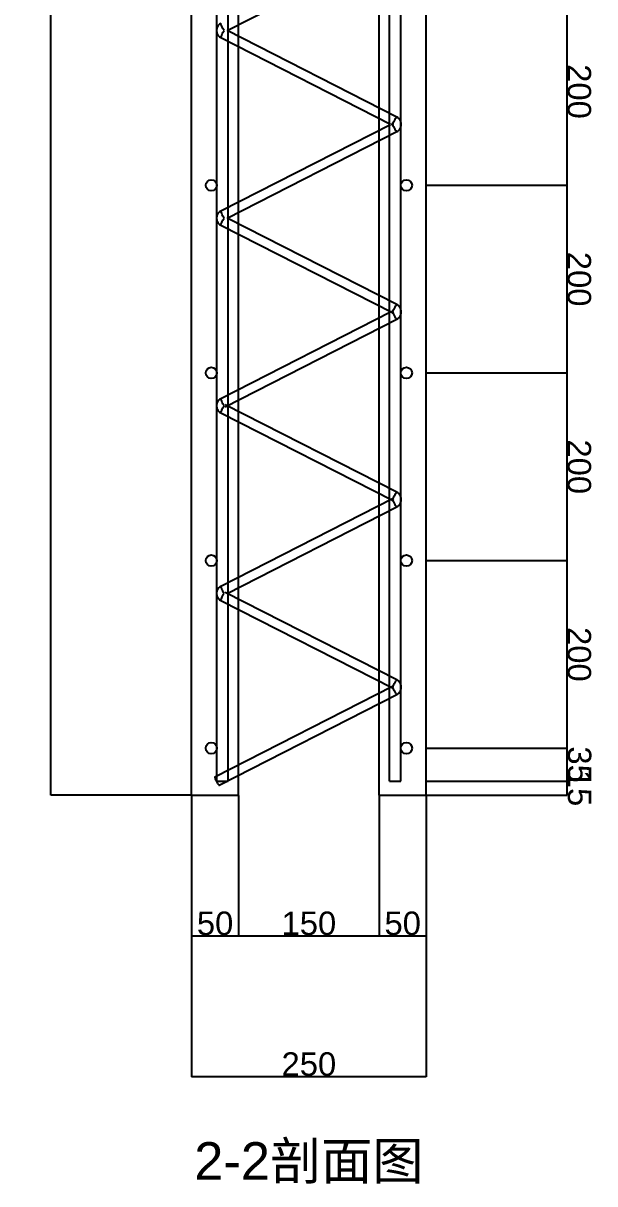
# Model space of a CAD drawing. Header units: millimetres. Extents: x -330 to 11537, y 636 to 5130.
# Drawn here: x 6320 to 6930, y 1636 to 2873 of the extents above; entities that cross this region are included whole.
import ezdxf
from ezdxf.enums import TextEntityAlignment as Align

# ---------------------------------------------------------------- set-up
doc = ezdxf.new("R2010")
doc.units = ezdxf.units.MM
for name, color, linetype in [('form_front_view_embedded', 6, 'Continuous'), ('form_front_view_text', 1, 'Continuous'), ('form_right_view_dimension', 1, 'Continuous'), ('form_right_view_profile', 7, 'Continuous')]:
    doc.layers.add(name, color=color, linetype=linetype)
doc.styles.get("Standard").update_dxf_attribs({"font": 'arial.ttf'})
doc.dimstyles.new('DS_1', dxfattribs={"dimtxt": 25, "dimasz": 0.15, "dimexe": 0.25, "dimexo": 0.625, "dimtad": 1, "dimtxsty": 'Standard', "dimblk": 'OBLIQUE', "dimcen": 2.5, "dimclrd": 256, "dimclre": 256, "dimclrt": 256, "dimazin": 3, "dimtfac": 1, "dimtmove": 1, "dimatfit": 3, "dimlwd": -1, "dimlwe": -1})

# ---------------------------------------------------------------- blocks, each defined once
blk = doc.blocks.new('reinforce_section_two_view_block')
at = {"layer": 'form_front_view_embedded'}
for centre in [(21, 700), (229, 700), (21, 500), (229, 500), (21, 300), (229, 300), (21, 100), (229, 100)]:
    blk.add_circle(centre, 6, dxfattribs=at)
at = {"layer": 'form_right_view_profile'}
for p, q in [((200, 50), (200, 2800)), ((250, 50), (250, 2800)), ((211, 65), (211, 2785)), ((223, 65), (223, 2785)), ((0, 50), (0, 2640)), ((50, 50), (50, 2640)), ((27, 65), (27, 2625)), ((39, 65), (39, 2625)), ((38, 865), (218.7, 957.2)), ((26.6, 866.2), (26.5, 865.6)), ((26.7, 866.8), (26.6, 866.2)), ((26.9, 867.4), (26.7, 866.8)), ((27, 867.9), (26.9, 867.4)), ((27.3, 868.5), (27, 867.9)), ((27.5, 869.1), (27.3, 868.5)), ((27.8, 869.6), (27.5, 869.1)), ((28.1, 870.1), (27.8, 869.6)), ((28.5, 870.6), (28.1, 870.1)), ((28.9, 871), (28.5, 870.6)), ((29.3, 871.4), (28.9, 871)), ((29.8, 871.8), (29.3, 871.4)), ((30.3, 872.2), (29.8, 871.8)), ((30.8, 872.5), (30.3, 872.2)), ((31.3, 872.8), (30.8, 872.5)), ((31.2, 872.7), (31.3, 872.8)), ((31.2, 872.5), (31.2, 872.7)), ((31.2, 872.2), (31.2, 872.5)), ((31.3, 871.9), (31.2, 872.2)), ((31.3, 872.8), (31.3, 872.8)), ((31.5, 871.4), (31.3, 871.9)), ((31.6, 870.9), (31.5, 871.4)), ((32.1, 869.8), (31.6, 870.9)), ((32.7, 868.5), (32.1, 869.8)), ((33.4, 867.2), (32.7, 868.5)), ((34.1, 866), (33.4, 867.2)), ((26.5, 865.6), (26.5, 865)), ((26.5, 865), (26.5, 864.4)), ((26.5, 864.4), (26.6, 863.8)), ((26.6, 863.8), (26.7, 863.2)), ((26.7, 863.2), (26.9, 862.6)), ((26.9, 862.6), (27, 862.1)), ((27, 862.1), (27.3, 861.5)), ((27.3, 861.5), (27.5, 860.9)), ((27.5, 860.9), (27.8, 860.4)), ((27.8, 860.4), (28.1, 859.9)), ((28.1, 859.9), (28.5, 859.4)), ((28.5, 859.4), (28.9, 859)), ((28.9, 859), (29.3, 858.6)), ((29.3, 858.6), (29.8, 858.2)), ((29.8, 858.2), (30.3, 857.8)), ((30.3, 857.8), (30.8, 857.5)), ((30.8, 857.5), (31.3, 857.2)), ((31.2, 857.8), (31.3, 858.1)), ((31.2, 857.5), (31.2, 857.8)), ((31.2, 857.3), (31.2, 857.5)), ((31.3, 857.2), (31.2, 857.3)), ((31.3, 858.1), (31.5, 858.6)), ((212, 765), (31.3, 857.2)), ((31.3, 857.2), (31.3, 857.2)), ((31.5, 858.6), (31.6, 859.1)), ((31.6, 859.1), (32.1, 860.2)), ((32.1, 860.2), (32.7, 861.5)), ((32.7, 861.5), (33.4, 862.8)), ((33.4, 862.8), (34.1, 864)), ((34.7, 865), (34.1, 866)), ((34.1, 864), (34.7, 865)), ((218.7, 772.8), (38, 865)), ((215.2, 767.4), (214.6, 766.1)), ((215.8, 768.7), (215.2, 767.4)), ((216.6, 770.1), (215.8, 768.7)), ((217.3, 771.3), (216.6, 770.1)), ((217.6, 771.7), (217.3, 771.3)), ((217.9, 772.2), (217.6, 771.7)), ((218.2, 772.5), (217.9, 772.2)), ((218.4, 772.7), (218.2, 772.5)), ((218.6, 772.8), (218.4, 772.7)), ((218.7, 772.8), (218.6, 772.8)), ((218.7, 772.8), (218.7, 772.8)), ((219.2, 772.5), (218.7, 772.8)), ((219.7, 772.2), (219.2, 772.5)), ((220.2, 771.8), (219.7, 772.2)), ((220.7, 771.4), (220.2, 771.8)), ((221.1, 771), (220.7, 771.4)), ((221.5, 770.6), (221.1, 771)), ((221.9, 770.1), (221.5, 770.6)), ((222.2, 769.6), (221.9, 770.1)), ((222.5, 769.1), (222.2, 769.6)), ((222.7, 768.5), (222.5, 769.1)), ((223, 767.9), (222.7, 768.5)), ((223.1, 767.4), (223, 767.9)), ((223.3, 766.8), (223.1, 767.4)), ((31.3, 672.8), (212, 765)), ((38, 665), (218.7, 757.2)), ((213.6, 765.5), (213.5, 765.3)), ((213.5, 765.3), (213.5, 765.2)), ((213.5, 765.2), (213.5, 765)), ((213.5, 765), (213.5, 764.8)), ((213.5, 764.8), (213.5, 764.7)), ((213.5, 764.7), (213.6, 764.5)), ((213.7, 765.7), (213.6, 765.5)), ((213.6, 764.5), (213.7, 764.3)), ((213.8, 765.8), (213.7, 765.7)), ((213.7, 764.3), (213.8, 764.2)), ((213.9, 765.9), (213.8, 765.8)), ((213.8, 764.2), (213.9, 764.1)), ((214, 766), (213.9, 765.9)), ((213.9, 764.1), (214, 764)), ((214.2, 766.1), (214, 766)), ((214, 764), (214.2, 763.9)), ((214.4, 765.5), (214.3, 765)), ((214.3, 765), (214.4, 764.5)), ((214.6, 766.1), (214.4, 765.5)), ((214.4, 764.5), (214.6, 763.9)), ((214.6, 764.1), (214.9, 764.5)), ((214.6, 763.9), (215.2, 762.6)), ((214.9, 764.5), (215.3, 765)), ((215.2, 762.6), (215.8, 761.3)), ((215.8, 761.3), (216.6, 759.9)), ((216.6, 759.9), (217.3, 758.7)), ((217.3, 758.7), (217.6, 758.3)), ((217.6, 758.3), (217.9, 757.8)), ((217.9, 757.8), (218.2, 757.5)), ((218.2, 757.5), (218.4, 757.3)), ((218.4, 757.3), (218.6, 757.2)), ((218.6, 757.2), (218.7, 757.2)), ((218.7, 757.2), (219.2, 757.5)), ((218.7, 757.2), (218.7, 757.2)), ((219.2, 757.5), (219.7, 757.8)), ((219.7, 757.8), (220.2, 758.2)), ((220.2, 758.2), (220.7, 758.6)), ((220.7, 758.6), (221.1, 759)), ((221.1, 759), (221.5, 759.4)), ((221.5, 759.4), (221.9, 759.9)), ((221.9, 759.9), (222.2, 760.4)), ((222.2, 760.4), (222.5, 760.9)), ((222.5, 760.9), (222.7, 761.5)), ((222.7, 761.5), (223, 762.1)), ((223, 762.1), (223.1, 762.6)), ((223.1, 762.6), (223.3, 763.2)), ((223.4, 766.2), (223.3, 766.8)), ((223.3, 763.2), (223.4, 763.8)), ((223.5, 765.6), (223.4, 766.2)), ((223.4, 763.8), (223.5, 764.4)), ((223.5, 765), (223.5, 765.6)), ((223.5, 764.4), (223.5, 765)), ((27.3, 668.5), (27, 667.9)), ((27.5, 669.1), (27.3, 668.5)), ((27.8, 669.6), (27.5, 669.1)), ((28.1, 670.1), (27.8, 669.6)), ((28.5, 670.6), (28.1, 670.1)), ((28.9, 671), (28.5, 670.6)), ((29.3, 671.4), (28.9, 671)), ((29.8, 671.8), (29.3, 671.4)), ((30.3, 672.2), (29.8, 671.8)), ((30.8, 672.5), (30.3, 672.2)), ((31.3, 672.8), (30.8, 672.5)), ((31.2, 672.7), (31.3, 672.8)), ((31.2, 672.5), (31.2, 672.7)), ((31.2, 672.2), (31.2, 672.5)), ((31.3, 671.9), (31.2, 672.2)), ((31.3, 672.8), (31.3, 672.8)), ((31.5, 671.4), (31.3, 671.9)), ((31.6, 670.9), (31.5, 671.4)), ((32.1, 669.8), (31.6, 670.9)), ((32.7, 668.5), (32.1, 669.8)), ((33.4, 667.2), (32.7, 668.5)), ((26.6, 666.2), (26.5, 665.6)), ((26.5, 665.6), (26.5, 665)), ((26.5, 665), (26.5, 664.4)), ((26.5, 664.4), (26.6, 663.8)), ((26.7, 666.8), (26.6, 666.2)), ((26.6, 663.8), (26.7, 663.2)), ((26.9, 667.4), (26.7, 666.8)), ((26.7, 663.2), (26.9, 662.6)), ((27, 667.9), (26.9, 667.4)), ((26.9, 662.6), (27, 662.1)), ((27, 662.1), (27.3, 661.5)), ((27.3, 661.5), (27.5, 660.9)), ((27.5, 660.9), (27.8, 660.4)), ((27.8, 660.4), (28.1, 659.9)), ((28.1, 659.9), (28.5, 659.4)), ((28.5, 659.4), (28.9, 659)), ((28.9, 659), (29.3, 658.6)), ((29.3, 658.6), (29.8, 658.2)), ((29.8, 658.2), (30.3, 657.8)), ((30.3, 657.8), (30.8, 657.5)), ((30.8, 657.5), (31.3, 657.2)), ((31.2, 657.8), (31.3, 658.1)), ((31.2, 657.5), (31.2, 657.8)), ((31.2, 657.3), (31.2, 657.5)), ((31.3, 657.2), (31.2, 657.3)), ((31.3, 658.1), (31.5, 658.6)), ((214.2, 563.9), (31.3, 657.2)), ((31.3, 657.2), (31.3, 657.2)), ((31.5, 658.6), (31.6, 659.1)), ((31.6, 659.1), (32.1, 660.2)), ((32.1, 660.2), (32.7, 661.5)), ((32.7, 661.5), (33.4, 662.8)), ((34.1, 666), (33.4, 667.2)), ((33.4, 662.8), (34.1, 664)), ((34.7, 665), (34.1, 666)), ((34.1, 664), (34.7, 665)), ((218.7, 572.8), (38, 665)), ((216.6, 570.1), (215.8, 568.7)), ((217.3, 571.3), (216.6, 570.1)), ((217.6, 571.7), (217.3, 571.3)), ((217.9, 572.2), (217.6, 571.7)), ((218.2, 572.5), (217.9, 572.2)), ((218.4, 572.7), (218.2, 572.5)), ((218.6, 572.8), (218.4, 572.7)), ((218.7, 572.8), (218.6, 572.8)), ((218.7, 572.8), (218.7, 572.8)), ((219.2, 572.5), (218.7, 572.8)), ((219.7, 572.2), (219.2, 572.5)), ((220.2, 571.8), (219.7, 572.2)), ((220.7, 571.4), (220.2, 571.8)), ((221.1, 571), (220.7, 571.4)), ((221.5, 570.6), (221.1, 571)), ((221.9, 570.1), (221.5, 570.6)), ((222.2, 569.6), (221.9, 570.1)), ((222.5, 569.1), (222.2, 569.6)), ((31.3, 472.8), (212, 565)), ((35.8, 463.9), (218.7, 557.2)), ((213.6, 565.5), (213.5, 565.3)), ((213.5, 565.3), (213.5, 565.2)), ((213.5, 565.2), (213.5, 565)), ((213.5, 565), (213.5, 564.8)), ((213.5, 564.8), (213.5, 564.7)), ((213.5, 564.7), (213.6, 564.5)), ((213.7, 565.7), (213.6, 565.5)), ((213.6, 564.5), (213.7, 564.3)), ((213.8, 565.8), (213.7, 565.7)), ((213.7, 564.3), (213.8, 564.2)), ((213.9, 565.9), (213.8, 565.8)), ((213.8, 564.2), (213.9, 564.1)), ((214, 566), (213.9, 565.9)), ((213.9, 564.1), (214, 564)), ((214.2, 566.1), (214, 566)), ((214, 564), (214.2, 563.9)), ((214.4, 565.5), (214.3, 565)), ((214.3, 565), (214.4, 564.5)), ((214.6, 566.1), (214.4, 565.5)), ((214.4, 564.5), (214.6, 563.9)), ((215.2, 567.4), (214.6, 566.1)), ((214.6, 564.1), (214.9, 564.5)), ((214.6, 563.9), (215.2, 562.6)), ((214.9, 564.5), (215.3, 565)), ((215.8, 568.7), (215.2, 567.4)), ((215.2, 562.6), (215.8, 561.3)), ((215.8, 561.3), (216.6, 559.9)), ((216.6, 559.9), (217.3, 558.7)), ((217.3, 558.7), (217.6, 558.3)), ((217.6, 558.3), (217.9, 557.8)), ((217.9, 557.8), (218.2, 557.5)), ((218.2, 557.5), (218.4, 557.3)), ((218.4, 557.3), (218.6, 557.2)), ((218.6, 557.2), (218.7, 557.2)), ((218.7, 557.2), (219.2, 557.5)), ((218.7, 557.2), (218.7, 557.2)), ((219.2, 557.5), (219.7, 557.8)), ((219.7, 557.8), (220.2, 558.2)), ((220.2, 558.2), (220.7, 558.6)), ((220.7, 558.6), (221.1, 559)), ((221.1, 559), (221.5, 559.4)), ((221.5, 559.4), (221.9, 559.9)), ((221.9, 559.9), (222.2, 560.4)), ((222.2, 560.4), (222.5, 560.9)), ((222.7, 568.5), (222.5, 569.1)), ((222.5, 560.9), (222.7, 561.5)), ((223, 567.9), (222.7, 568.5)), ((222.7, 561.5), (223, 562.1)), ((223.1, 567.4), (223, 567.9)), ((223, 562.1), (223.1, 562.6)), ((223.3, 566.8), (223.1, 567.4)), ((223.1, 562.6), (223.3, 563.2)), ((223.4, 566.2), (223.3, 566.8)), ((223.3, 563.2), (223.4, 563.8)), ((223.5, 565.6), (223.4, 566.2)), ((223.4, 563.8), (223.5, 564.4)), ((223.5, 565), (223.5, 565.6)), ((223.5, 564.4), (223.5, 565)), ((28.5, 470.6), (28.1, 470.1)), ((28.9, 471), (28.5, 470.6)), ((29.3, 471.4), (28.9, 471)), ((29.8, 471.8), (29.3, 471.4)), ((30.3, 472.2), (29.8, 471.8)), ((30.8, 472.5), (30.3, 472.2)), ((31.3, 472.8), (30.8, 472.5)), ((31.2, 472.7), (31.3, 472.8)), ((31.2, 472.5), (31.2, 472.7)), ((31.2, 472.2), (31.2, 472.5)), ((31.3, 471.9), (31.2, 472.2)), ((31.3, 472.8), (31.3, 472.8)), ((31.5, 471.4), (31.3, 471.9)), ((31.6, 470.9), (31.5, 471.4)), ((32.1, 469.8), (31.6, 470.9)), ((26.6, 466.2), (26.5, 465.6)), ((26.5, 465.6), (26.5, 465)), ((26.5, 465), (26.5, 464.4)), ((26.5, 464.4), (26.6, 463.8)), ((26.7, 466.8), (26.6, 466.2)), ((26.6, 463.8), (26.7, 463.2)), ((26.9, 467.4), (26.7, 466.8)), ((26.7, 463.2), (26.9, 462.6)), ((27, 467.9), (26.9, 467.4)), ((26.9, 462.6), (27, 462.1)), ((27.3, 468.5), (27, 467.9)), ((27, 462.1), (27.3, 461.5)), ((27.5, 469.1), (27.3, 468.5)), ((27.3, 461.5), (27.5, 460.9)), ((27.8, 469.6), (27.5, 469.1)), ((27.5, 460.9), (27.8, 460.4)), ((28.1, 470.1), (27.8, 469.6)), ((27.8, 460.4), (28.1, 459.9)), ((28.1, 459.9), (28.5, 459.4)), ((28.5, 459.4), (28.9, 459)), ((28.9, 459), (29.3, 458.6)), ((29.3, 458.6), (29.8, 458.2)), ((29.8, 458.2), (30.3, 457.8)), ((30.3, 457.8), (30.8, 457.5)), ((31.2, 457.8), (31.3, 458.1)), ((31.2, 457.5), (31.2, 457.8)), ((31.3, 458.1), (31.5, 458.6)), ((31.5, 458.6), (31.6, 459.1)), ((31.6, 459.1), (32.1, 460.2)), ((32.7, 468.5), (32.1, 469.8)), ((32.1, 460.2), (32.7, 461.5)), ((33.4, 467.2), (32.7, 468.5)), ((32.7, 461.5), (33.4, 462.8)), ((34.1, 466), (33.4, 467.2)), ((33.4, 462.8), (34.1, 464)), ((34.7, 465), (34.1, 466)), ((34.1, 464), (34.7, 465)), ((218.7, 372.8), (35.8, 466.1)), ((30.8, 457.5), (31.3, 457.2)), ((31.2, 457.3), (31.2, 457.5)), ((31.3, 457.2), (31.2, 457.3)), ((214.2, 363.9), (31.3, 457.2)), ((31.3, 457.2), (31.3, 457.2)), ((217.3, 371.3), (216.6, 370.1)), ((217.6, 371.7), (217.3, 371.3)), ((217.9, 372.2), (217.6, 371.7)), ((218.2, 372.5), (217.9, 372.2)), ((218.4, 372.7), (218.2, 372.5)), ((218.6, 372.8), (218.4, 372.7)), ((218.7, 372.8), (218.6, 372.8)), ((218.7, 372.8), (218.7, 372.8)), ((219.2, 372.5), (218.7, 372.8)), ((219.7, 372.2), (219.2, 372.5)), ((220.2, 371.8), (219.7, 372.2)), ((220.7, 371.4), (220.2, 371.8)), ((221.1, 371), (220.7, 371.4)), ((31.3, 272.8), (214.2, 366.1)), ((213.6, 365.5), (213.5, 365.3)), ((213.5, 365.3), (213.5, 365.2)), ((213.5, 365.2), (213.5, 365)), ((213.5, 365), (213.5, 364.8)), ((213.5, 364.8), (213.5, 364.7)), ((213.5, 364.7), (213.6, 364.5)), ((213.7, 365.7), (213.6, 365.5)), ((213.6, 364.5), (213.7, 364.3)), ((213.8, 365.8), (213.7, 365.7)), ((213.7, 364.3), (213.8, 364.2)), ((213.9, 365.9), (213.8, 365.8)), ((213.8, 364.2), (213.9, 364.1)), ((214, 366), (213.9, 365.9)), ((213.9, 364.1), (214, 364)), ((214.2, 366.1), (214, 366)), ((214, 364), (214.2, 363.9)), ((214.4, 365.5), (214.3, 365)), ((214.3, 365), (214.4, 364.5)), ((214.6, 366.1), (214.4, 365.5)), ((214.4, 364.5), (214.6, 363.9)), ((215.2, 367.4), (214.6, 366.1)), ((214.6, 364.1), (214.9, 364.5)), ((214.6, 363.9), (215.2, 362.6)), ((214.9, 364.5), (215.3, 365)), ((215.8, 368.7), (215.2, 367.4)), ((215.2, 362.6), (215.8, 361.3)), ((216.6, 370.1), (215.8, 368.7)), ((215.8, 361.3), (216.6, 359.9)), ((216.6, 359.9), (217.3, 358.7)), ((220.7, 358.6), (221.1, 359)), ((221.5, 370.6), (221.1, 371)), ((221.1, 359), (221.5, 359.4)), ((221.9, 370.1), (221.5, 370.6)), ((221.5, 359.4), (221.9, 359.9)), ((222.2, 369.6), (221.9, 370.1)), ((221.9, 359.9), (222.2, 360.4)), ((222.5, 369.1), (222.2, 369.6)), ((222.2, 360.4), (222.5, 360.9)), ((222.7, 368.5), (222.5, 369.1)), ((222.5, 360.9), (222.7, 361.5)), ((223, 367.9), (222.7, 368.5)), ((222.7, 361.5), (223, 362.1)), ((223.1, 367.4), (223, 367.9)), ((223, 362.1), (223.1, 362.6)), ((223.3, 366.8), (223.1, 367.4)), ((223.1, 362.6), (223.3, 363.2)), ((223.4, 366.2), (223.3, 366.8)), ((223.3, 363.2), (223.4, 363.8)), ((223.5, 365.6), (223.4, 366.2)), ((223.4, 363.8), (223.5, 364.4)), ((223.5, 365), (223.5, 365.6)), ((223.5, 364.4), (223.5, 365)), ((38, 265), (218.7, 357.2)), ((217.3, 358.7), (217.6, 358.3)), ((217.6, 358.3), (217.9, 357.8)), ((217.9, 357.8), (218.2, 357.5)), ((218.2, 357.5), (218.4, 357.3)), ((218.4, 357.3), (218.6, 357.2)), ((218.6, 357.2), (218.7, 357.2)), ((218.7, 357.2), (219.2, 357.5)), ((218.7, 357.2), (218.7, 357.2)), ((219.2, 357.5), (219.7, 357.8)), ((219.7, 357.8), (220.2, 358.2)), ((220.2, 358.2), (220.7, 358.6)), ((30.3, 272.2), (29.8, 271.8)), ((30.8, 272.5), (30.3, 272.2)), ((31.3, 272.8), (30.8, 272.5)), ((31.2, 272.7), (31.3, 272.8)), ((31.2, 272.5), (31.2, 272.7)), ((31.2, 272.2), (31.2, 272.5)), ((31.3, 271.9), (31.2, 272.2)), ((31.3, 272.8), (31.3, 272.8)), ((26.6, 266.2), (26.5, 265.6)), ((26.5, 265.6), (26.5, 265)), ((26.5, 265), (26.5, 264.4)), ((26.5, 264.4), (26.6, 263.8)), ((26.7, 266.8), (26.6, 266.2)), ((26.6, 263.8), (26.7, 263.2)), ((26.9, 267.4), (26.7, 266.8)), ((26.7, 263.2), (26.9, 262.6)), ((27, 267.9), (26.9, 267.4)), ((26.9, 262.6), (27, 262.1)), ((27.3, 268.5), (27, 267.9)), ((27, 262.1), (27.3, 261.5)), ((27.5, 269.1), (27.3, 268.5)), ((27.3, 261.5), (27.5, 260.9)), ((27.8, 269.6), (27.5, 269.1)), ((27.5, 260.9), (27.8, 260.4)), ((28.1, 270.1), (27.8, 269.6)), ((27.8, 260.4), (28.1, 259.9)), ((28.5, 270.6), (28.1, 270.1)), ((28.1, 259.9), (28.5, 259.4)), ((28.9, 271), (28.5, 270.6)), ((29.3, 271.4), (28.9, 271)), ((29.8, 271.8), (29.3, 271.4)), ((31.5, 271.4), (31.3, 271.9)), ((31.6, 270.9), (31.5, 271.4)), ((32.1, 269.8), (31.6, 270.9)), ((31.6, 259.1), (32.1, 260.2)), ((32.7, 268.5), (32.1, 269.8)), ((32.1, 260.2), (32.7, 261.5)), ((33.4, 267.2), (32.7, 268.5)), ((32.7, 261.5), (33.4, 262.8)), ((34.1, 266), (33.4, 267.2)), ((33.4, 262.8), (34.1, 264)), ((34.7, 265), (34.1, 266)), ((34.1, 264), (34.7, 265)), ((218.7, 172.8), (35.8, 266.1)), ((28.5, 259.4), (28.9, 259)), ((28.9, 259), (29.3, 258.6)), ((29.3, 258.6), (29.8, 258.2)), ((29.8, 258.2), (30.3, 257.8)), ((30.3, 257.8), (30.8, 257.5)), ((30.8, 257.5), (31.3, 257.2)), ((31.2, 257.8), (31.3, 258.1)), ((31.2, 257.5), (31.2, 257.8)), ((31.2, 257.3), (31.2, 257.5)), ((31.3, 257.2), (31.2, 257.3)), ((31.3, 258.1), (31.5, 258.6)), ((214.2, 163.9), (31.3, 257.2)), ((31.3, 257.2), (31.3, 257.2)), ((31.5, 258.6), (31.6, 259.1)), ((24.7, 69.5), (214.2, 166.1)), ((213.6, 165.5), (213.5, 165.3)), ((213.5, 165.3), (213.5, 165.2)), ((213.5, 165.2), (213.5, 165)), ((213.5, 165), (213.5, 164.8)), ((213.5, 164.8), (213.5, 164.7)), ((213.5, 164.7), (213.6, 164.5)), ((213.7, 165.7), (213.6, 165.5)), ((213.6, 164.5), (213.7, 164.3)), ((213.8, 165.8), (213.7, 165.7)), ((213.7, 164.3), (213.8, 164.2)), ((213.9, 165.9), (213.8, 165.8)), ((213.8, 164.2), (213.9, 164.1)), ((214, 166), (213.9, 165.9)), ((213.9, 164.1), (214, 164)), ((214.2, 166.1), (214, 166)), ((214, 164), (214.2, 163.9)), ((214.4, 165.5), (214.3, 165)), ((214.3, 165), (214.4, 164.5)), ((214.6, 166.1), (214.4, 165.5)), ((214.4, 164.5), (214.6, 163.9)), ((215.2, 167.4), (214.6, 166.1)), ((214.6, 164.1), (214.9, 164.5)), ((214.6, 163.9), (215.2, 162.6)), ((214.9, 164.5), (215.3, 165)), ((215.8, 168.7), (215.2, 167.4)), ((215.2, 162.6), (215.8, 161.3)), ((216.6, 170.1), (215.8, 168.7)), ((215.8, 161.3), (216.6, 159.9)), ((217.3, 171.3), (216.6, 170.1)), ((217.6, 171.7), (217.3, 171.3)), ((217.9, 172.2), (217.6, 171.7)), ((218.2, 172.5), (217.9, 172.2)), ((218.4, 172.7), (218.2, 172.5)), ((218.6, 172.8), (218.4, 172.7)), ((218.7, 172.8), (218.6, 172.8)), ((218.7, 172.8), (218.7, 172.8)), ((219.2, 172.5), (218.7, 172.8)), ((219.7, 172.2), (219.2, 172.5)), ((220.2, 171.8), (219.7, 172.2)), ((220.7, 171.4), (220.2, 171.8)), ((221.1, 171), (220.7, 171.4)), ((221.5, 170.6), (221.1, 171)), ((221.9, 170.1), (221.5, 170.6)), ((222.2, 169.6), (221.9, 170.1)), ((222.5, 169.1), (222.2, 169.6)), ((222.2, 160.4), (222.5, 160.9)), ((222.7, 168.5), (222.5, 169.1)), ((222.5, 160.9), (222.7, 161.5)), ((223, 167.9), (222.7, 168.5)), ((222.7, 161.5), (223, 162.1)), ((223.1, 167.4), (223, 167.9)), ((223, 162.1), (223.1, 162.6)), ((223.3, 166.8), (223.1, 167.4)), ((223.1, 162.6), (223.3, 163.2)), ((223.4, 166.2), (223.3, 166.8)), ((223.3, 163.2), (223.4, 163.8)), ((223.5, 165.6), (223.4, 166.2)), ((223.4, 163.8), (223.5, 164.4)), ((223.5, 165), (223.5, 165.6)), ((223.5, 164.4), (223.5, 165)), ((29.3, 60.5), (218.7, 157.2)), ((216.6, 159.9), (217.3, 158.7)), ((217.3, 158.7), (217.6, 158.3)), ((217.6, 158.3), (217.9, 157.8)), ((217.9, 157.8), (218.2, 157.5)), ((218.2, 157.5), (218.4, 157.3)), ((218.4, 157.3), (218.6, 157.2)), ((218.6, 157.2), (218.7, 157.2)), ((218.7, 157.2), (219.2, 157.5)), ((218.7, 157.2), (218.7, 157.2)), ((219.2, 157.5), (219.7, 157.8)), ((219.7, 157.8), (220.2, 158.2)), ((220.2, 158.2), (220.7, 158.6)), ((220.7, 158.6), (221.1, 159)), ((221.1, 159), (221.5, 159.4)), ((221.5, 159.4), (221.9, 159.9)), ((221.9, 159.9), (222.2, 160.4)), ((24.7, 69.3), (24.6, 69.2)), ((24.6, 69.2), (24.7, 69)), ((24.7, 69.5), (24.7, 69.4)), ((24.7, 69.4), (24.7, 69.3)), ((24.7, 69), (24.8, 68.5)), ((24.8, 68.5), (25, 67.9)), ((25, 67.9), (25.2, 67.2)), ((25.2, 67.2), (25.6, 66.4)), ((25.6, 66.4), (25.9, 65.6)), ((25.9, 65.6), (26.4, 64.7)), ((26.4, 64.7), (26.8, 63.8)), ((26.8, 63.8), (27.3, 63)), ((27, 65), (39, 65)), ((27.3, 63), (27.7, 62.3)), ((27.7, 62.3), (28.2, 61.6)), ((211, 65), (223, 65)), ((0, 50), (50, 50)), ((28.2, 61.6), (28.5, 61.1)), ((28.5, 61.1), (28.9, 60.8)), ((28.9, 60.8), (29, 60.6)), ((29, 60.6), (29.1, 60.6)), ((29.1, 60.6), (29.2, 60.5)), ((29.2, 60.5), (29.3, 60.5)), ((200, 50), (250, 50))]:
    blk.add_line(p, q, dxfattribs=at)
blk = doc.blocks.new('_Oblique')
at = {"color": 0, "linetype": 'ByBlock', "lineweight": -2}
blk.add_line((-0.5, -0.5), (0.5, 0.5), dxfattribs=at)
blk = doc.blocks.new('reinforce_section_two_view_text_block')
at = {"layer": 'form_front_view_text'}
for s, p in [('3', (312.5, 2750)), ('1', (-62.5, 2590)), ('4', (312.5, 1425)), ('2', (-62.5, 1345))]:
    blk.add_text(s, height=25, dxfattribs=at).set_placement(p, align=Align.MIDDLE_CENTER)
at = {"layer": 'form_top_view_text_block'}
blk.add_text('2-2剖面图', height=40, dxfattribs=at).set_placement((125, -340), align=Align.MIDDLE_CENTER)
blk = doc.blocks.new('reinforce_section_two_view_dimension_block')
at = {"layer": 'form_right_view_dimension'}
for base, p1, p2 in [((0, 2950), (0, 2800), (21, 2800)), ((21, 2950), (21, 2800), (229, 2800)), ((229, 2950), (229, 2800), (250, 2800)), ((0, -100), (0, 50), (50, 50)), ((0, -250), (0, 50), (250, 50)), ((50, -100), (50, 50), (200, 50)), ((200, -100), (200, 50), (250, 50))]:
    blk.add_linear_dim(base=base, p1=p1, p2=p2, dimstyle='DS_1', dxfattribs=at).render()
for base, p1, p2, angle in [((400, 2800), (250, 2800), (250, 2785), 270), ((-150, 50), (0, 50), (0, 2800), 90), ((400, 2785), (250, 2785), (250, 2750), 270), ((400, 2750), (250, 2750), (250, 2700), 270), ((400, 2700), (250, 2700), (250, 2500), 270), ((400, 2500), (250, 2500), (250, 2300), 270), ((400, 2300), (250, 2300), (250, 2100), 270), ((400, 2100), (250, 2100), (250, 1900), 270), ((400, 1900), (250, 1900), (250, 1700), 270), ((400, 1700), (250, 1700), (250, 1500), 270), ((400, 1500), (250, 1500), (250, 1300), 270), ((400, 1300), (250, 1300), (250, 1100), 270), ((400, 1100), (250, 1100), (250, 900), 270), ((400, 900), (250, 900), (250, 700), 270), ((400, 700), (250, 700), (250, 500), 270), ((400, 500), (250, 500), (250, 300), 270), ((400, 300), (250, 300), (250, 100), 270), ((400, 100), (250, 100), (250, 65), 270), ((400, 65), (250, 65), (250, 50), 270)]:
    blk.add_linear_dim(base=base, p1=p1, p2=p2, angle=angle, dimstyle='DS_1', dxfattribs=at).render()

msp = doc.modelspace()

# ---------------------------------------------------------------- block references
for name in ['reinforce_section_two_view_dimension_block', 'reinforce_section_two_view_block', 'reinforce_section_two_view_text_block']:
    msp.add_blockref(name, (6500, 2000))

doc.saveas('drawing.dxf')
